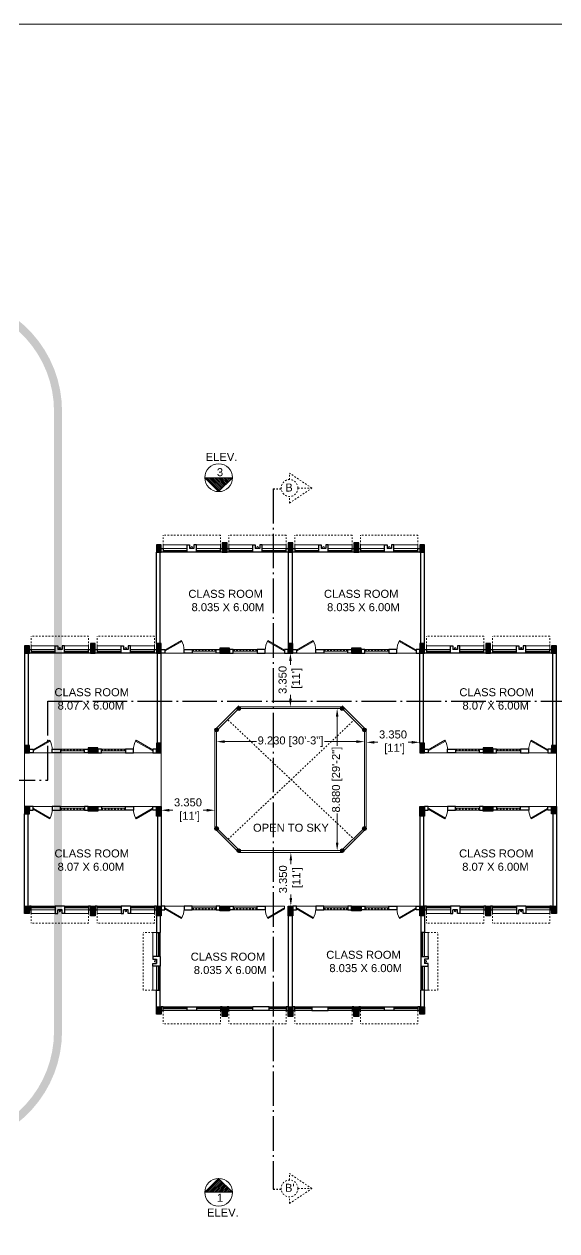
# Model space of a CAD drawing. Header units: millimetres. Extents: x 1898 to 3725, y 783 to 1532.
# Drawn here: x 2745 to 2778.3, y 1252.8 to 1328.2 of the extents above; entities that cross this region are included whole.
import ezdxf

# ---------------------------------------------------------------- set-up
doc = ezdxf.new("R2010")
doc.units = ezdxf.units.MM
for name, pattern in [('ACAD_ISO04W100', [30, 24, -3, 0, -3]), ('CENTER2', [1.125, 0.75, -0.125, 0.125, -0.125]), ('DASHED', [0.75, 0.5, -0.25]), ('DASHED2', [0.375, 0.25, -0.125])]:
    doc.linetypes.add(name, pattern=pattern)
doc.layers.get('0').update_dxf_attribs({"lineweight": 20})
doc.layers.get('Defpoints').update_dxf_attribs({"lineweight": 15})
for name, color, linetype, lineweight in [('CLL LEV.', 15, 'Continuous', 18), ('COL HATCH', 253, 'Continuous', 13), ('Column', 251, 'Continuous', 30), ('DIM', 6, 'Continuous', 18), ('Dimens', 251, 'Continuous', 18), ('Door', 54, 'Continuous', 18), ('ELEV.1', 7, 'Continuous', 20), ('expension joint', 248, 'Continuous', 18), ('Fixture', 44, 'Continuous', 13), ('Hatch', 43, 'Continuous', 13), ('PROJ.', 30, 'DASHED2', 15), ('Section', 72, 'DASHED2', 30), ('section line', 74, 'ACAD_ISO04W100', 30), ('TEXT', 7, 'Continuous', 15), ('Ventilator', 4, 'DASHED', 18), ('Wall', 7, 'Continuous', 30), ('Window', 150, 'Continuous', 15), ('Window-Wall', 7, 'Continuous', 18)]:
    doc.layers.add(name, color=color, linetype=linetype, lineweight=lineweight)
doc.styles.add('DIM', font='arial.ttf', dxfattribs={"height": 0.5})
doc.styles.add('L120', font='arial.ttf', dxfattribs={"height": 0.6})
doc.styles.get("Standard").update_dxf_attribs({"font": 'arial.ttf', "height": 0.2})
doc.dimstyles.new('DIM', dxfattribs={"dimtxt": 0.5, "dimasz": 0.5, "dimexe": 0.02, "dimexo": 0, "dimgap": 0.1, "dimtad": 0, "dimdec": 3, "dimzin": 0, "dimdsep": 46, "dimtxsty": 'DIM', "dimcen": 0, "dimclrd": 251, "dimclre": 256, "dimclrt": 7, "dimadec": 0, "dimazin": 0, "dimtfac": 1, "dimtdec": 3, "dimtofl": 0, "dimtmove": 0, "dimatfit": 3, "dimfxl": 0, "dimtolj": 1, "dimtzin": 0, "dimlwd": -1, "dimlwe": -1, "dimarcsym": 0})

# ---------------------------------------------------------------- blocks, each defined once
blk = doc.blocks.new('VENTILATOR')
at = {"layer": 'Ventilator', "ltscale": 0.02}
for p, q in [((-0.18, -1.5), (-0.18, 0)), ((-0.165, 0), (-0.165, -1.5))]:
    blk.add_line(p, q, dxfattribs=at)
at = {"layer": 'Window-Wall'}
for p, q in [((-0.23, 0), (0, 0)), ((-0.23, -1.5), (-0.23, 0)), ((-0.115, 0), (-0.115, -1.5)), ((0, 0), (0, -1.5)), ((-0.23, -1.5), (0, -1.5))]:
    blk.add_line(p, q, dxfattribs=at)
blk = doc.blocks.new('*U18')
for p, q in [((0, 0), (0, 6)), ((40, 0), (40, 6))]:
    blk.add_line(p, q)
blk.add_lwpolyline([(0, 0), (34.6, -20), (35.5, -18.5), (0.9, 1.5)], close=True)
blk.add_arc((0, 0), 40, 330, 360)
blk = doc.blocks.new('Door')
at = {"layer": 'Door'}
blk.add_line((0, 0.18), (1.199, 0.18), dxfattribs=at)
at = {"layer": 'Door', "xscale": 0.0299845412869386, "yscale": 0.0299845412869386, "zscale": 0.0299845412869386}
blk.add_blockref('*U18', (0, 0), dxfattribs=at)
blk = doc.blocks.new('WINDOW 1')
at = {"layer": 'CLL LEV.'}
for p, q in [((-0.23, 0), (-0.46, 0)), ((-0.46, 0), (-0.46, -1.5)), ((-0.46, -1.5), (-0.23, -1.5))]:
    blk.add_line(p, q, dxfattribs=at)
at = {"layer": 'Window'}
for p, q in [((-0.065, 0), (-0.065, -1.5)), ((-0.05, -1.5), (-0.05, 0))]:
    blk.add_line(p, q, dxfattribs=at)
at = {"layer": 'Window-Wall'}
for p, q in [((0, 0), (-0.23, 0)), ((-0.23, 0), (-0.23, -1.5)), ((-0.115, 0), (-0.115, -1.5)), ((0, -1.5), (0, 0)), ((-0.23, -1.5), (0, -1.5))]:
    blk.add_line(p, q, dxfattribs=at)
blk = doc.blocks.new('SHAFT')
at = {"layer": 'Fixture'}
blk.add_circle((0.327, -0.302), 0.05, dxfattribs=at)
at = {"layer": 'Wall'}
for p, q in [((0.035, 0), (0.62, 0)), ((0.035, 0), (0.035, -0.46)), ((0.035, -0.46), (0.185, -0.46)), ((0.185, -0.46), (0.185, -0.23)), ((0.185, -0.23), (0.47, -0.23)), ((0.47, -0.46), (0.47, -0.23)), ((0.62, -0.46), (0.47, -0.46)), ((0.62, 0), (0.62, -0.46))]:
    blk.add_line(p, q, dxfattribs=at)
blk = doc.blocks.new('*D65')
at = {"layer": 'Defpoints', "color": 0, "lineweight": 15, "transparency": 16777216}
for p in [(2766.348, 1283.331), (2766.348, 1282.677), (2769.698, 1282.677)]:
    blk.add_point(p, dxfattribs=at)
at = {"layer": 'DIM', "transparency": 16777216}
for p, q in [((2766.348, 1282.677), (2766.348, 1283.351)), ((2769.698, 1282.677), (2769.698, 1283.351))]:
    blk.add_line(p, q, dxfattribs=at)
at = {"layer": 'DIM', "color": 251, "transparency": 16777216}
for p, q in [((2766.848, 1283.331), (2767.08, 1283.331)), ((2769.198, 1283.331), (2768.966, 1283.331))]:
    blk.add_line(p, q, dxfattribs=at)
at = {"layer": 'DIM', "color": 251, "lineweight": 15, "transparency": 16777216}
for points in [[(2766.848, 1283.414), (2766.848, 1283.248), (2766.348, 1283.331)], [(2769.198, 1283.414), (2769.198, 1283.248), (2769.698, 1283.331)]]:
    blk.add_solid(points, dxfattribs=at)
at = {"layer": 'DIM', "color": 7, "transparency": 16777216, "insert": (2768.023, 1283.331), "char_height": 0.5, "attachment_point": 5, "style": 'DIM'}
blk.add_mtext("\\A1;3.350\\P [11']", dxfattribs=at)
blk = doc.blocks.new('*D66')
at = {"layer": 'Defpoints', "color": 0, "lineweight": 15, "transparency": 16777216}
for p in [(2753.538, 1282.677), (2756.888, 1282.677), (2756.888, 1279.087)]:
    blk.add_point(p, dxfattribs=at)
at = {"layer": 'DIM', "transparency": 16777216}
for p, q in [((2753.538, 1282.677), (2753.538, 1279.067)), ((2756.888, 1282.677), (2756.888, 1279.067))]:
    blk.add_line(p, q, dxfattribs=at)
at = {"layer": 'DIM', "color": 251, "transparency": 16777216}
for p, q in [((2754.038, 1279.087), (2754.27, 1279.087)), ((2756.388, 1279.087), (2756.156, 1279.087))]:
    blk.add_line(p, q, dxfattribs=at)
at = {"layer": 'DIM', "color": 251, "lineweight": 15, "transparency": 16777216}
for points in [[(2754.038, 1279.171), (2754.038, 1279.004), (2753.538, 1279.087)], [(2756.388, 1279.171), (2756.388, 1279.004), (2756.888, 1279.087)]]:
    blk.add_solid(points, dxfattribs=at)
at = {"layer": 'DIM', "color": 7, "transparency": 16777216, "insert": (2755.213, 1279.087), "char_height": 0.5, "attachment_point": 5, "style": 'DIM'}
blk.add_mtext("\\A1;3.350\\P [11']", dxfattribs=at)
blk = doc.blocks.new('*D67')
at = {"layer": 'Defpoints', "color": 0, "lineweight": 15, "transparency": 16777216}
for p in [(2761.613, 1288.907), (2761.618, 1288.907), (2761.618, 1285.557)]:
    blk.add_point(p, dxfattribs=at)
at = {"layer": 'DIM', "transparency": 16777216}
for p, q in [((2761.618, 1288.907), (2761.593, 1288.907)), ((2761.618, 1285.557), (2761.593, 1285.557))]:
    blk.add_line(p, q, dxfattribs=at)
at = {"layer": 'DIM', "color": 251, "transparency": 16777216}
for p, q in [((2761.613, 1288.407), (2761.613, 1288.174)), ((2761.613, 1286.057), (2761.613, 1286.289))]:
    blk.add_line(p, q, dxfattribs=at)
at = {"layer": 'DIM', "color": 251, "lineweight": 15, "transparency": 16777216}
for points in [[(2761.53, 1288.407), (2761.697, 1288.407), (2761.613, 1288.907)], [(2761.53, 1286.057), (2761.697, 1286.057), (2761.613, 1285.557)]]:
    blk.add_solid(points, dxfattribs=at)
at = {"layer": 'DIM', "color": 7, "transparency": 16777216, "insert": (2761.613, 1287.232), "char_height": 0.5, "attachment_point": 5, "rotation": 90, "style": 'DIM'}
blk.add_mtext("\\A1;3.350\\P [11']", dxfattribs=at)
blk = doc.blocks.new('*D68')
at = {"layer": 'Defpoints', "color": 0, "lineweight": 15, "transparency": 16777216}
for p in [(2761.618, 1276.447), (2761.618, 1273.097), (2761.639, 1273.097)]:
    blk.add_point(p, dxfattribs=at)
at = {"layer": 'DIM', "transparency": 16777216}
for p, q in [((2761.618, 1276.447), (2761.659, 1276.447)), ((2761.618, 1273.097), (2761.659, 1273.097))]:
    blk.add_line(p, q, dxfattribs=at)
at = {"layer": 'DIM', "color": 251, "transparency": 16777216}
for p, q in [((2761.639, 1275.947), (2761.639, 1275.714)), ((2761.639, 1273.597), (2761.639, 1273.829))]:
    blk.add_line(p, q, dxfattribs=at)
at = {"layer": 'DIM', "color": 251, "lineweight": 15, "transparency": 16777216}
for points in [[(2761.556, 1275.947), (2761.722, 1275.947), (2761.639, 1276.447)], [(2761.556, 1273.597), (2761.722, 1273.597), (2761.639, 1273.097)]]:
    blk.add_solid(points, dxfattribs=at)
at = {"layer": 'DIM', "color": 7, "transparency": 16777216, "insert": (2761.639, 1274.772), "char_height": 0.5, "attachment_point": 5, "rotation": 90, "style": 'DIM'}
blk.add_mtext("\\A1;3.350\\P [11']", dxfattribs=at)
blk = doc.blocks.new('*D69')
at = {"layer": 'Defpoints', "color": 0, "lineweight": 15, "transparency": 16777216}
for p in [(2761.618, 1285.442), (2764.533, 1285.442), (2761.618, 1276.562)]:
    blk.add_point(p, dxfattribs=at)
at = {"layer": 'DIM', "transparency": 16777216}
for p, q in [((2761.618, 1285.442), (2764.553, 1285.442)), ((2761.618, 1276.562), (2764.553, 1276.562))]:
    blk.add_line(p, q, dxfattribs=at)
at = {"layer": 'DIM', "color": 251, "transparency": 16777216}
for p, q in [((2764.533, 1284.942), (2764.533, 1283.12)), ((2764.533, 1277.062), (2764.533, 1278.884))]:
    blk.add_line(p, q, dxfattribs=at)
at = {"layer": 'DIM', "color": 251, "lineweight": 15, "transparency": 16777216}
for points in [[(2764.45, 1284.942), (2764.616, 1284.942), (2764.533, 1285.442)], [(2764.45, 1277.062), (2764.616, 1277.062), (2764.533, 1276.562)]]:
    blk.add_solid(points, dxfattribs=at)
at = {"layer": 'DIM', "color": 7, "transparency": 16777216, "insert": (2764.533, 1281.002), "char_height": 0.5, "attachment_point": 5, "rotation": 90, "style": 'DIM'}
blk.add_mtext('\\A1;8.880 [29\'-2"]', dxfattribs=at)
blk = doc.blocks.new('*D70')
at = {"layer": 'Defpoints', "color": 0, "lineweight": 15, "transparency": 16777216}
for p in [(2766.233, 1283.374), (2757.003, 1281.026), (2766.233, 1281.026)]:
    blk.add_point(p, dxfattribs=at)
at = {"layer": 'DIM', "transparency": 16777216}
for p, q in [((2757.003, 1281.026), (2757.003, 1283.394)), ((2766.233, 1281.026), (2766.233, 1283.394))]:
    blk.add_line(p, q, dxfattribs=at)
at = {"layer": 'DIM', "color": 251, "transparency": 16777216}
for p, q in [((2757.503, 1283.374), (2759.5, 1283.374)), ((2765.733, 1283.374), (2763.736, 1283.374))]:
    blk.add_line(p, q, dxfattribs=at)
at = {"layer": 'DIM', "color": 251, "lineweight": 15, "transparency": 16777216}
for points in [[(2757.503, 1283.457), (2757.503, 1283.29), (2757.003, 1283.374)], [(2765.733, 1283.457), (2765.733, 1283.29), (2766.233, 1283.374)]]:
    blk.add_solid(points, dxfattribs=at)
at = {"layer": 'DIM', "color": 7, "transparency": 16777216, "insert": (2761.618, 1283.374), "char_height": 0.5, "attachment_point": 5, "style": 'DIM'}
blk.add_mtext('\\A1;9.230 [30\'-3"]', dxfattribs=at)
blk = doc.blocks.new('CU')
at = {"layer": 'COL HATCH', "linetype": 'CENTER2'}
h = blk.add_hatch(color=256, dxfattribs=at)
h.dxf.hatch_style = 1
h.paths.add_polyline_path([(0, 0.035), (0, -0.265), (0.46, -0.265), (0.46, 0.035)])
at = {"layer": 'Column', "linetype": 'CENTER2'}
blk.add_lwpolyline([(0, 0.035), (0, -0.265), (0.46, -0.265), (0.46, 0.035), (0, 0.035)], dxfattribs=at)
blk = doc.blocks.new('C2')
at = {"layer": 'COL HATCH'}
h = blk.add_hatch(color=256, dxfattribs=at)
h.dxf.hatch_style = 1
h.paths.add_polyline_path([(0.3, 0), (0, 0), (0, -0.6), (0.3, -0.6)])
at = {"layer": 'Column'}
for p, q in [((0, 0), (0, -0.6)), ((0.3, 0), (0, 0)), ((0.3, -0.6), (0.3, 0)), ((0, -0.6), (0.3, -0.6))]:
    blk.add_line(p, q, dxfattribs=at)
blk = doc.blocks.new('Elev block')
at = {"layer": 'ELEV.1'}
h = blk.add_hatch(dxfattribs=at)
h.set_pattern_fill('ANSI31', color=256, scale=0.025, style=0)
h.set_pattern_definition([(315, (37.58842, 37.29722), (-0.0561266, -0.0561266), [])])
h.paths.add_polyline_path([(39.327, 37.297), (38.458, 36.428), (37.588, 37.297)])
h = blk.add_hatch(dxfattribs=at)
h.set_pattern_fill('ANSI31', color=256, scale=0.025, style=0)
h.set_pattern_definition([(45, (37.58842, -7.35309), (-0.0561266, 0.0561266), [])])
h.paths.add_polyline_path([(39.327, -7.353), (38.458, -6.484), (37.588, -7.353)])
for p, q in [((37.588, 37.297), (39.327, 37.297)), ((38.458, 36.428), (37.588, 37.297)), ((39.327, 37.297), (38.458, 36.428)), ((38.458, -6.484), (37.588, -7.353)), ((39.327, -7.353), (38.458, -6.484)), ((37.588, -7.353), (39.327, -7.353))]:
    blk.add_line(p, q, dxfattribs=at)
for centre in [(38.458, 37.297), (38.458, -7.353)]:
    blk.add_circle(centre, 0.869, dxfattribs=at)
at = {"layer": 'ELEV.1', "char_height": 0.5, "attachment_point": 1, "style": 'L120'}
for s, insert in [('ELEV.', (37.649, 38.847)), ('3', (38.349, 37.893)), ('1', (38.349, -7.444)), ('ELEV.', (37.734, -8.366))]:
    blk.add_mtext_dynamic_manual_height_columns(s, width=0.5, gutter_width=24, heights=[0], dxfattribs=dict(at, insert=insert))
blk = doc.blocks.new('A$C761723A2')
at = {"layer": 'section line', "ltscale": 0.09}
for p, q in [((39.754, 15.105), (110.31, 15.105)), ((39.754, 10.164), (39.754, 15.105)), ((31.207, 10.164), (39.754, 10.164))]:
    blk.add_line(p, q, dxfattribs=at)
blk = doc.blocks.new('BDHVBFH')
at = {"layer": 'Section', "color": 7, "linetype": 'ByBlock', "lineweight": 20, "ltscale": 0.05}
for p, q in [((5432.399, -574.787), (5431.461, -576.186)), ((5432.399, -575.66), (5432.399, -574.787)), ((5433.338, -576.186), (5432.399, -574.787)), ((5431.873, -576.186), (5431.461, -576.186)), ((5433.338, -576.186), (5432.925, -576.186))]:
    blk.add_line(p, q, dxfattribs=at)
blk.add_circle((5432.399, -576.186), 0.526, dxfattribs=at)
blk = doc.blocks.new('A$C0FE92310')
at = {"layer": 'Section', "ltscale": 0.05}
for p, q in [((7.295, 32.832), (7.795, 32.832)), ((7.295, -10.936), (7.795, -10.936))]:
    blk.add_line(p, q, dxfattribs=at)
at = {"layer": 'section line', "ltscale": 0.09}
blk.add_line((7.295, 32.832), (7.295, -10.936), dxfattribs=at)
at = {"layer": 'Section', "rotation": 270}
for p in [(584.505, 5465.283), (584.505, 5421.515)]:
    blk.add_blockref('BDHVBFH', p, dxfattribs=at)
at = {"layer": 'section line', "ltscale": 0.07, "char_height": 0.5, "attachment_point": 1}
for s, width, insert in [('B', 1.05451, (8.056, 33.167)), ("B'", 0.53707, (8.036, -10.592))]:
    blk.add_mtext_dynamic_manual_height_columns(s, width=width, gutter_width=12.5, heights=[0], dxfattribs=dict(at, insert=insert))

msp = doc.modelspace()

# ---------------------------------------------------------------- hatches: boundary and pattern name
at = {"layer": 'Hatch'}
h = msp.add_hatch(color=7, dxfattribs=at)
h.dxf.hatch_style = 1
edge = h.paths.add_edge_path()
edge.add_arc((2758.388, 1285.4417), 0.115, 0, 360)
h = msp.add_hatch(color=7, dxfattribs=at)
h.dxf.hatch_style = 1
edge = h.paths.add_edge_path()
edge.add_arc((2764.848, 1285.4417), 0.115, 0, 360)
h = msp.add_hatch(color=7, dxfattribs=at)
h.dxf.hatch_style = 1
edge = h.paths.add_edge_path()
edge.add_arc((2757.003, 1284.1043), 0.115, 0, 360)
h = msp.add_hatch(color=7, dxfattribs=at)
h.dxf.hatch_style = 1
edge = h.paths.add_edge_path()
edge.add_arc((2766.233, 1284.1043), 0.115, 0, 360)
h = msp.add_hatch(color=7, dxfattribs=at)
h.dxf.hatch_style = 1
edge = h.paths.add_edge_path()
edge.add_arc((2757.003, 1277.9468), 0.115, 0, 360)
h = msp.add_hatch(color=7, dxfattribs=at)
h.dxf.hatch_style = 1
edge = h.paths.add_edge_path()
edge.add_arc((2766.233, 1277.9468), 0.115, 0, 360)
h = msp.add_hatch(color=7, dxfattribs=at)
h.dxf.hatch_style = 1
edge = h.paths.add_edge_path()
edge.add_arc((2758.388, 1276.5618), 0.115, 0, 360)
h = msp.add_hatch(color=7, dxfattribs=at)
h.dxf.hatch_style = 1
edge = h.paths.add_edge_path()
edge.add_arc((2764.848, 1276.5618), 0.115, 0, 360)

# ---------------------------------------------------------------- linework, layer by layer
at = {"layer": 'Column'}
for centre in [(2758.388, 1285.4417), (2764.848, 1285.4417), (2757.003, 1284.1043), (2766.233, 1284.1043), (2757.003, 1277.9468), (2766.233, 1277.9468), (2758.388, 1276.5618), (2764.848, 1276.5618)]:
    msp.add_circle(centre, 0.115, dxfattribs=at)
at = {"layer": 'DIM'}
for p, q in [((2756.888, 1284.1043), (2758.388, 1285.6043)), ((2757.003, 1284.0567), (2758.4357, 1285.4893)), ((2758.388, 1285.5567), (2764.848, 1285.5567)), ((2758.4357, 1285.4417), (2764.8004, 1285.4417)), ((2764.8004, 1285.4893), (2766.233, 1284.0567)), ((2764.848, 1285.6043), (2766.348, 1284.1043)), ((2756.888, 1284.1043), (2756.888, 1277.9468)), ((2757.003, 1284.0567), (2757.003, 1277.9945)), ((2766.233, 1284.0567), (2766.233, 1277.9945)), ((2766.348, 1284.1043), (2766.348, 1277.9468)), ((2756.888, 1277.9468), (2758.388, 1276.4468)), ((2757.003, 1277.9945), (2758.4357, 1276.5618)), ((2764.8004, 1276.5618), (2766.233, 1277.9945)), ((2764.848, 1276.4468), (2766.348, 1277.9468)), ((2758.388, 1276.4468), (2764.848, 1276.4468)), ((2758.4357, 1276.5618), (2764.8004, 1276.5618))]:
    msp.add_line(p, q, dxfattribs=at)
at = {"layer": 'DIM', "linetype": 'Continuous'}
msp.add_lwpolyline([(2246.9181, 1328.2075), (3090.9806, 1328.2075), (3090.9806, 1182.0657), (2246.9181, 1182.0657)], close=True, dxfattribs=at)
at = {"layer": 'Dimens', "color": 1, "linetype": 'DASHED', "lineweight": 15, "ltscale": 10, "const_width": 0.5}
msp.add_lwpolyline([(2708.8798, 1311.0278), (2740.0932, 1311.0278, -0.4142136), (2747.0932, 1304.0278), (2747.0932, 1265.2566, -0.4142136), (2740.0932, 1258.2566), (2708.8798, 1258.2566, -0.4142136), (2701.8798, 1265.2566), (2701.8798, 1304.0278, -0.4142136)], format="xyb", close=True, dxfattribs=at)
at = {"layer": 'expension joint'}
for p, q in [((2745.008, 1282.6768), (2745.008, 1279.3268)), ((2778.228, 1282.6768), (2778.228, 1279.3268)), ((2778.228, 1279.3268), (2778.228, 1282.6768))]:
    msp.add_line(p, q, dxfattribs=at)
at = {"layer": 'Hatch', "linetype": 'DASHED', "ltscale": 0.05}
for p, q in [((2757.7194, 1277.2764), (2765.5867, 1284.7238)), ((2757.7194, 1284.7238), (2765.5867, 1277.2764))]:
    msp.add_line(p, q, dxfattribs=at)
at = {"layer": 'PROJ.', "ltscale": 0.05}
for p, q in [((2753.653, 1295.4368), (2753.653, 1296.2668)), ((2757.238, 1296.2668), (2753.653, 1296.2668)), ((2757.238, 1295.4368), (2757.238, 1296.2668)), ((2757.768, 1295.4368), (2757.768, 1296.2668)), ((2761.353, 1296.2668), (2757.768, 1296.2668)), ((2761.353, 1295.4368), (2761.353, 1296.2668)), ((2761.883, 1295.4369), (2761.883, 1296.2669)), ((2765.468, 1296.2668), (2761.883, 1296.2669)), ((2765.468, 1295.4368), (2765.468, 1296.2668)), ((2765.998, 1295.4368), (2765.998, 1296.2668)), ((2769.583, 1296.2668), (2765.998, 1296.2668)), ((2769.583, 1295.4368), (2769.583, 1296.2668)), ((2745.423, 1289.1368), (2745.423, 1289.9668)), ((2749.008, 1289.9668), (2745.423, 1289.9668)), ((2749.008, 1289.1368), (2749.008, 1289.9668)), ((2749.538, 1289.1368), (2749.538, 1289.9668)), ((2753.123, 1289.9668), (2749.538, 1289.9668)), ((2753.123, 1289.1368), (2753.123, 1289.9668)), ((2770.113, 1289.1368), (2770.113, 1289.9668)), ((2773.698, 1289.9668), (2770.113, 1289.9668)), ((2773.698, 1289.1368), (2773.698, 1289.9668)), ((2774.228, 1289.1368), (2774.228, 1289.9668)), ((2777.813, 1289.9668), (2774.228, 1289.9668)), ((2777.813, 1289.1368), (2777.813, 1289.9668)), ((2745.423, 1272.8669), (2745.423, 1272.0369)), ((2749.008, 1272.8669), (2749.008, 1272.0369)), ((2749.538, 1272.8669), (2749.538, 1272.0369)), ((2753.123, 1272.8669), (2753.123, 1272.0369)), ((2770.113, 1272.8668), (2770.113, 1272.0368)), ((2773.698, 1272.8669), (2773.698, 1272.0369)), ((2774.228, 1272.8668), (2774.228, 1272.0368)), ((2777.813, 1272.8669), (2777.813, 1272.0369)), ((2749.008, 1272.0369), (2745.423, 1272.0369)), ((2753.123, 1272.0369), (2749.538, 1272.0369)), ((2753.238, 1271.4394), (2752.408, 1271.4394)), ((2752.4081, 1267.8544), (2752.408, 1271.4394)), ((2769.998, 1271.4394), (2770.828, 1271.4394)), ((2773.698, 1272.0369), (2770.113, 1272.0368)), ((2770.828, 1267.8544), (2770.828, 1271.4394)), ((2777.813, 1272.0369), (2774.228, 1272.0368)), ((2753.2381, 1267.8544), (2752.4081, 1267.8544)), ((2769.998, 1267.8544), (2770.828, 1267.8544)), ((2753.653, 1266.5668), (2753.653, 1265.7368)), ((2757.238, 1266.5668), (2757.238, 1265.7368)), ((2757.768, 1266.5668), (2757.768, 1265.7368)), ((2761.353, 1266.5669), (2761.353, 1265.7369)), ((2761.883, 1266.5668), (2761.883, 1265.7368)), ((2765.468, 1266.5669), (2765.468, 1265.7369)), ((2765.998, 1266.5668), (2765.998, 1265.7368)), ((2769.583, 1266.5669), (2769.583, 1265.7369)), ((2757.238, 1265.7368), (2753.653, 1265.7368)), ((2761.353, 1265.7369), (2757.768, 1265.7368)), ((2765.468, 1265.7369), (2761.883, 1265.7368)), ((2769.583, 1265.7369), (2765.998, 1265.7368))]:
    msp.add_line(p, q, dxfattribs=at)
at = {"layer": 'Wall'}
for p, q in [((2753.238, 1289.5068), (2753.238, 1295.2068)), ((2753.468, 1289.5068), (2753.468, 1295.2068)), ((2761.503, 1289.5068), (2761.503, 1295.2068)), ((2761.733, 1289.5068), (2761.733, 1295.2068)), ((2769.768, 1289.5068), (2769.768, 1295.2068)), ((2769.998, 1289.5068), (2769.998, 1295.2068)), ((2761.733, 1289.5068), (2761.733, 1293.5918)), ((2745.008, 1288.9068), (2745.008, 1283.1368)), ((2745.238, 1288.9068), (2745.238, 1283.1368)), ((2753.308, 1283.2768), (2753.308, 1288.9068)), ((2753.538, 1283.2768), (2753.538, 1288.9068)), ((2769.698, 1283.2768), (2769.698, 1288.9069)), ((2769.928, 1283.2768), (2769.928, 1288.9069)), ((2777.998, 1283.1368), (2777.998, 1288.9068)), ((2778.228, 1283.1368), (2778.228, 1288.9068)), ((2745.008, 1273.0969), (2745.008, 1278.8668)), ((2745.238, 1273.0969), (2745.238, 1278.8668)), ((2753.308, 1278.8668), (2753.308, 1273.0968)), ((2753.538, 1278.8668), (2753.538, 1273.0968)), ((2769.698, 1278.8668), (2769.698, 1273.0968)), ((2769.928, 1278.8668), (2769.928, 1273.0968)), ((2777.998, 1278.8668), (2777.998, 1273.0968)), ((2778.228, 1278.8668), (2778.228, 1273.0968)), ((2753.238, 1272.4969), (2753.238, 1271.4394)), ((2753.468, 1272.4969), (2753.468, 1271.4394)), ((2761.503, 1266.7968), (2761.503, 1272.4968)), ((2761.733, 1266.7968), (2761.733, 1272.4968)), ((2769.768, 1272.4969), (2769.768, 1271.4394)), ((2769.998, 1272.4969), (2769.998, 1271.4394)), ((2753.238, 1271.4394), (2753.468, 1271.4394)), ((2769.998, 1271.4394), (2769.768, 1271.4394)), ((2753.238, 1266.7968), (2753.238, 1267.8544)), ((2753.238, 1267.8544), (2753.468, 1267.8544)), ((2753.468, 1266.7968), (2753.468, 1267.8544)), ((2769.768, 1266.7968), (2769.768, 1267.8544)), ((2769.998, 1267.8544), (2769.768, 1267.8544)), ((2769.998, 1266.7968), (2769.998, 1267.8544)), ((2760.2771, 1266.7968), (2759.2728, 1266.7968)), ((2759.2728, 1266.5668), (2759.2728, 1266.7968)), ((2760.2771, 1266.5668), (2760.2771, 1266.7968)), ((2762.9543, 1266.7968), (2763.9633, 1266.7968)), ((2762.9543, 1266.7968), (2762.9543, 1266.5668)), ((2763.9633, 1266.5668), (2763.9633, 1266.7968)), ((2760.2771, 1266.5668), (2759.2728, 1266.5668)), ((2762.9543, 1266.5668), (2763.9633, 1266.5668))]:
    msp.add_line(p, q, dxfattribs=at)
for points in [[(2753.653, 1295.4369), (2753.653, 1295.2069), (2753.538, 1295.2069), (2753.538, 1295.4369), (2753.653, 1295.4369)], [(2753.653, 1295.4368), (2753.653, 1295.2068), (2753.538, 1295.2068), (2753.538, 1295.4368), (2753.653, 1295.4368)], [(2757.353, 1295.4368), (2757.353, 1295.2068), (2757.238, 1295.2068), (2757.238, 1295.4368), (2757.353, 1295.4368)], [(2757.768, 1295.4368), (2757.768, 1295.2068), (2757.653, 1295.2068), (2757.653, 1295.4368), (2757.768, 1295.4368)], [(2761.468, 1295.4368), (2761.468, 1295.2068), (2761.353, 1295.2068), (2761.353, 1295.4368), (2761.468, 1295.4368)], [(2761.883, 1295.4369), (2761.883, 1295.2069), (2761.768, 1295.2069), (2761.768, 1295.4369), (2761.883, 1295.4369)], [(2761.883, 1295.4368), (2761.883, 1295.2068), (2761.768, 1295.2068), (2761.768, 1295.4368), (2761.883, 1295.4368)], [(2765.583, 1295.4368), (2765.583, 1295.2068), (2765.468, 1295.2068), (2765.468, 1295.4368), (2765.583, 1295.4368)], [(2765.998, 1295.4368), (2765.998, 1295.2068), (2765.883, 1295.2068), (2765.883, 1295.4368), (2765.998, 1295.4368)], [(2769.698, 1295.4368), (2769.698, 1295.2068), (2769.583, 1295.2068), (2769.583, 1295.4368), (2769.698, 1295.4368)], [(2745.423, 1289.1368), (2745.423, 1288.9068), (2745.308, 1288.9068), (2745.308, 1289.1368), (2745.423, 1289.1368)], [(2745.423, 1289.1368), (2745.423, 1288.9068), (2745.308, 1288.9068), (2745.308, 1289.1368), (2745.423, 1289.1368)], [(2749.123, 1289.1368), (2749.123, 1288.9068), (2749.008, 1288.9068), (2749.008, 1289.1368), (2749.123, 1289.1368)], [(2749.538, 1289.1368), (2749.538, 1288.9068), (2749.423, 1288.9068), (2749.423, 1289.1368), (2749.538, 1289.1368)], [(2753.238, 1289.1368), (2753.238, 1288.9068), (2753.123, 1288.9068), (2753.123, 1289.1368), (2753.238, 1289.1368)], [(2753.538, 1288.9068), (2753.538, 1289.1368), (2753.768, 1289.1368), (2753.768, 1288.9068), (2753.538, 1288.9068)], [(2756.973, 1288.9068), (2756.973, 1289.1368), (2757.203, 1289.1368), (2757.203, 1288.9068), (2756.973, 1288.9068)], [(2758.033, 1288.9068), (2758.033, 1289.1368), (2757.803, 1289.1368), (2757.803, 1288.9068), (2758.033, 1288.9068)], [(2761.468, 1288.9068), (2761.468, 1289.1368), (2761.238, 1289.1368), (2761.238, 1288.9068), (2761.468, 1288.9068)], [(2761.768, 1288.9068), (2761.768, 1289.1368), (2761.998, 1289.1368), (2761.998, 1288.9068), (2761.768, 1288.9068)], [(2765.203, 1288.9068), (2765.203, 1289.1368), (2765.433, 1289.1368), (2765.433, 1288.9068), (2765.203, 1288.9068)], [(2766.263, 1288.9068), (2766.263, 1289.1368), (2766.033, 1289.1368), (2766.033, 1288.9068), (2766.263, 1288.9068)], [(2769.698, 1288.9068), (2769.698, 1289.1368), (2769.468, 1289.1368), (2769.468, 1288.9068), (2769.698, 1288.9068)], [(2770.113, 1289.1369), (2770.113, 1288.9069), (2769.998, 1288.9069), (2769.998, 1289.1369), (2770.113, 1289.1369)], [(2770.113, 1289.1368), (2770.113, 1288.9068), (2769.998, 1288.9068), (2769.998, 1289.1368), (2770.113, 1289.1368)], [(2773.813, 1289.1368), (2773.813, 1288.9068), (2773.698, 1288.9068), (2773.698, 1289.1368), (2773.813, 1289.1368)], [(2774.228, 1289.1368), (2774.228, 1288.9068), (2774.113, 1288.9068), (2774.113, 1289.1368), (2774.228, 1289.1368)], [(2777.928, 1289.1368), (2777.928, 1288.9068), (2777.813, 1288.9068), (2777.813, 1289.1368), (2777.928, 1289.1368)], [(2745.308, 1282.6768), (2745.308, 1282.9068), (2745.538, 1282.9068), (2745.538, 1282.6768), (2745.308, 1282.6768)], [(2748.743, 1282.6768), (2748.743, 1282.9068), (2748.973, 1282.9068), (2748.973, 1282.6768), (2748.743, 1282.6768)], [(2749.803, 1282.6768), (2749.803, 1282.9068), (2749.573, 1282.9068), (2749.573, 1282.6768), (2749.803, 1282.6768)], [(2753.238, 1282.6768), (2753.238, 1282.9068), (2753.008, 1282.9068), (2753.008, 1282.6768), (2753.238, 1282.6768)], [(2769.998, 1282.6769), (2769.998, 1282.9069), (2770.228, 1282.9069), (2770.228, 1282.6769), (2769.998, 1282.6769)], [(2773.433, 1282.6769), (2773.433, 1282.9069), (2773.663, 1282.9069), (2773.663, 1282.6769), (2773.433, 1282.6769)], [(2774.493, 1282.6769), (2774.493, 1282.9069), (2774.263, 1282.9069), (2774.263, 1282.6769), (2774.493, 1282.6769)], [(2777.928, 1282.6769), (2777.928, 1282.9069), (2777.698, 1282.9069), (2777.698, 1282.6769), (2777.928, 1282.6769)], [(2745.308, 1279.3268), (2745.308, 1279.0968), (2745.538, 1279.0968), (2745.538, 1279.3268), (2745.308, 1279.3268)], [(2748.743, 1279.3268), (2748.743, 1279.0968), (2748.973, 1279.0968), (2748.973, 1279.3268), (2748.743, 1279.3268)], [(2749.803, 1279.3268), (2749.803, 1279.0968), (2749.573, 1279.0968), (2749.573, 1279.3268), (2749.803, 1279.3268)], [(2753.238, 1279.3268), (2753.238, 1279.0968), (2753.008, 1279.0968), (2753.008, 1279.3268), (2753.238, 1279.3268)], [(2769.998, 1279.3268), (2769.998, 1279.0968), (2770.228, 1279.0968), (2770.228, 1279.3268), (2769.998, 1279.3268)], [(2773.433, 1279.3268), (2773.433, 1279.0968), (2773.663, 1279.0968), (2773.663, 1279.3268), (2773.433, 1279.3268)], [(2774.493, 1279.3268), (2774.493, 1279.0968), (2774.263, 1279.0968), (2774.263, 1279.3268), (2774.493, 1279.3268)], [(2777.928, 1279.3268), (2777.928, 1279.0968), (2777.698, 1279.0968), (2777.698, 1279.3268), (2777.928, 1279.3268)], [(2745.423, 1272.8669), (2745.423, 1273.0969), (2745.308, 1273.0969), (2745.308, 1272.8669), (2745.423, 1272.8669)], [(2745.423, 1272.8669), (2745.423, 1273.0969), (2745.308, 1273.0969), (2745.308, 1272.8669), (2745.423, 1272.8669)], [(2749.123, 1272.8669), (2749.123, 1273.0969), (2749.008, 1273.0969), (2749.008, 1272.8669), (2749.123, 1272.8669)], [(2749.538, 1272.8669), (2749.538, 1273.0969), (2749.423, 1273.0969), (2749.423, 1272.8669), (2749.538, 1272.8669)], [(2753.238, 1272.8669), (2753.238, 1273.0969), (2753.123, 1273.0969), (2753.123, 1272.8669), (2753.238, 1272.8669)], [(2753.538, 1273.0968), (2753.538, 1272.8668), (2753.768, 1272.8668), (2753.768, 1273.0968), (2753.538, 1273.0968)], [(2756.973, 1273.0968), (2756.973, 1272.8668), (2757.203, 1272.8668), (2757.203, 1273.0968), (2756.973, 1273.0968)], [(2758.033, 1273.0968), (2758.033, 1272.8668), (2757.803, 1272.8668), (2757.803, 1273.0968), (2758.033, 1273.0968)], [(2761.768, 1273.0968), (2761.768, 1272.8668), (2761.998, 1272.8668), (2761.998, 1273.0968), (2761.768, 1273.0968)], [(2765.203, 1273.0968), (2765.203, 1272.8668), (2765.433, 1272.8668), (2765.433, 1273.0968), (2765.203, 1273.0968)], [(2766.263, 1273.0968), (2766.263, 1272.8668), (2766.033, 1272.8668), (2766.033, 1273.0968), (2766.263, 1273.0968)], [(2769.698, 1273.0968), (2769.698, 1272.8668), (2769.468, 1272.8668), (2769.468, 1273.0968), (2769.698, 1273.0968)], [(2770.113, 1272.8668), (2770.113, 1273.0968), (2769.998, 1273.0968), (2769.998, 1272.8668), (2770.113, 1272.8668)], [(2770.113, 1272.8668), (2770.113, 1273.0968), (2769.998, 1273.0968), (2769.998, 1272.8668), (2770.113, 1272.8668)], [(2773.813, 1272.8668), (2773.813, 1273.0968), (2773.698, 1273.0968), (2773.698, 1272.8668), (2773.813, 1272.8668)], [(2774.228, 1272.8668), (2774.228, 1273.0968), (2774.113, 1273.0968), (2774.113, 1272.8668), (2774.228, 1272.8668)], [(2777.928, 1272.8668), (2777.928, 1273.0968), (2777.813, 1273.0968), (2777.813, 1272.8668), (2777.928, 1272.8668)], [(2753.653, 1266.5668), (2753.653, 1266.7968), (2753.538, 1266.7968), (2753.538, 1266.5668), (2753.653, 1266.5668)], [(2753.653, 1266.5668), (2753.653, 1266.7968), (2753.538, 1266.7968), (2753.538, 1266.5668), (2753.653, 1266.5668)], [(2757.353, 1266.5668), (2757.353, 1266.7968), (2757.238, 1266.7968), (2757.238, 1266.5668), (2757.353, 1266.5668)], [(2757.768, 1266.5668), (2757.768, 1266.7968), (2757.653, 1266.7968), (2757.653, 1266.5668), (2757.768, 1266.5668)], [(2761.468, 1266.5668), (2761.468, 1266.7968), (2761.353, 1266.7968), (2761.353, 1266.5668), (2761.468, 1266.5668)], [(2761.883, 1266.5668), (2761.883, 1266.7968), (2761.768, 1266.7968), (2761.768, 1266.5668), (2761.883, 1266.5668)], [(2761.883, 1266.5668), (2761.883, 1266.7968), (2761.768, 1266.7968), (2761.768, 1266.5668), (2761.883, 1266.5668)], [(2765.583, 1266.5668), (2765.583, 1266.7968), (2765.4633, 1266.7968), (2765.4633, 1266.5668), (2765.583, 1266.5668)], [(2765.998, 1266.5668), (2765.998, 1266.7968), (2765.883, 1266.7968), (2765.883, 1266.5668), (2765.998, 1266.5668)], [(2769.698, 1266.5668), (2769.698, 1266.7968), (2769.583, 1266.7968), (2769.583, 1266.5668), (2769.698, 1266.5668)]]:
    msp.add_lwpolyline(points, dxfattribs=at)
for points in [[(2754.9674, 1288.9067), (2754.9674, 1289.1368), (2755.473, 1289.1368), (2755.473, 1288.9067)], [(2760.0387, 1288.9067), (2760.0387, 1289.1368), (2759.533, 1289.1368), (2759.533, 1288.9067)], [(2763.1974, 1288.9067), (2763.1974, 1289.1368), (2763.703, 1289.1368), (2763.703, 1288.9067)], [(2768.2687, 1288.9067), (2768.2687, 1289.1368), (2767.763, 1289.1368), (2767.763, 1288.9067)], [(2746.7374, 1282.6767), (2746.7374, 1282.9068), (2747.243, 1282.9068), (2747.243, 1282.6767)], [(2751.8087, 1282.6767), (2751.8087, 1282.9068), (2751.303, 1282.9068), (2751.303, 1282.6767)], [(2771.4274, 1282.6767), (2771.4274, 1282.9069), (2771.933, 1282.9069), (2771.933, 1282.6767)], [(2776.4987, 1282.6767), (2776.4987, 1282.9069), (2775.993, 1282.9069), (2775.993, 1282.6767)], [(2746.7374, 1279.327), (2746.7374, 1279.0968), (2747.243, 1279.0968), (2747.243, 1279.327)], [(2751.8087, 1279.327), (2751.8087, 1279.0968), (2751.303, 1279.0968), (2751.303, 1279.327)], [(2771.4274, 1279.327), (2771.4274, 1279.0968), (2771.933, 1279.0968), (2771.933, 1279.327)], [(2776.4987, 1279.327), (2776.4987, 1279.0968), (2775.993, 1279.0968), (2775.993, 1279.327)], [(2754.9674, 1273.097), (2754.9674, 1272.8668), (2755.473, 1272.8668), (2755.473, 1273.097)], [(2760.0387, 1273.0969), (2760.0387, 1272.8668), (2759.533, 1272.8668), (2759.533, 1273.097)], [(2763.1974, 1273.097), (2763.1974, 1272.8668), (2763.703, 1272.8668), (2763.703, 1273.097)], [(2768.2687, 1273.097), (2768.2687, 1272.8668), (2767.763, 1272.8668), (2767.763, 1273.097)], [(2755.153, 1266.7968), (2755.738, 1266.7968), (2755.738, 1266.5668), (2755.153, 1266.5668)], [(2767.498, 1266.7968), (2768.083, 1266.7968), (2768.083, 1266.5668), (2767.498, 1266.5668)]]:
    msp.add_lwpolyline(points, close=True, dxfattribs=at)
at = {"layer": 'Window'}
for p, q in [((2753.653, 1266.7468), (2755.153, 1266.7468)), ((2755.153, 1266.7318), (2753.653, 1266.7318)), ((2755.738, 1266.7468), (2757.238, 1266.7468)), ((2757.238, 1266.7318), (2755.738, 1266.7318)), ((2759.2728, 1266.7468), (2757.7728, 1266.7468)), ((2757.7728, 1266.7318), (2759.2728, 1266.7318)), ((2760.2771, 1266.7468), (2761.353, 1266.7468)), ((2761.353, 1266.7318), (2760.2771, 1266.7318)), ((2761.883, 1266.7468), (2762.9543, 1266.7468)), ((2762.9543, 1266.7318), (2761.883, 1266.7318)), ((2763.9633, 1266.7468), (2765.4633, 1266.7468)), ((2765.4633, 1266.7318), (2763.9633, 1266.7318)), ((2765.998, 1266.7468), (2767.498, 1266.7468)), ((2767.498, 1266.7318), (2765.998, 1266.7318)), ((2768.083, 1266.7468), (2769.583, 1266.7468)), ((2769.583, 1266.7318), (2768.083, 1266.7318))]:
    msp.add_line(p, q, dxfattribs=at)
at = {"layer": 'Window-Wall'}
for p, q in [((2753.653, 1266.5668), (2753.653, 1266.7968)), ((2753.653, 1266.7968), (2755.153, 1266.7968)), ((2755.153, 1266.7968), (2755.153, 1266.5668)), ((2755.738, 1266.5668), (2755.738, 1266.7968)), ((2755.738, 1266.7968), (2757.238, 1266.7968)), ((2757.238, 1266.7968), (2757.238, 1266.5668)), ((2757.768, 1266.5668), (2757.768, 1266.7968)), ((2759.2728, 1266.7968), (2757.7728, 1266.7968)), ((2760.2771, 1266.7968), (2761.353, 1266.7968)), ((2761.883, 1266.7968), (2762.9543, 1266.7968)), ((2763.9633, 1266.7968), (2765.4633, 1266.7968)), ((2765.4633, 1266.7968), (2765.4633, 1266.5668)), ((2765.998, 1266.5668), (2765.998, 1266.7968)), ((2765.998, 1266.7968), (2767.498, 1266.7968)), ((2767.498, 1266.7968), (2767.498, 1266.5668)), ((2768.083, 1266.5668), (2768.083, 1266.7968)), ((2768.083, 1266.7968), (2769.583, 1266.7968)), ((2769.583, 1266.7968), (2769.583, 1266.5668)), ((2755.153, 1266.6818), (2753.653, 1266.6818)), ((2755.153, 1266.5668), (2753.653, 1266.5668)), ((2757.238, 1266.6818), (2755.738, 1266.6818)), ((2757.238, 1266.5668), (2755.738, 1266.5668)), ((2757.7728, 1266.6818), (2759.2728, 1266.6818)), ((2757.7728, 1266.5668), (2759.2728, 1266.5668)), ((2761.353, 1266.6818), (2760.2771, 1266.6818)), ((2761.353, 1266.5668), (2760.2771, 1266.5668)), ((2762.9543, 1266.6818), (2761.883, 1266.6818)), ((2762.9543, 1266.5668), (2761.883, 1266.5668)), ((2765.4633, 1266.6818), (2763.9633, 1266.6818)), ((2765.4633, 1266.5668), (2763.9633, 1266.5668)), ((2767.498, 1266.6818), (2765.998, 1266.6818)), ((2767.498, 1266.5668), (2765.998, 1266.5668)), ((2769.583, 1266.6818), (2768.083, 1266.6818)), ((2769.583, 1266.5668), (2768.083, 1266.5668))]:
    msp.add_line(p, q, dxfattribs=at)

# ---------------------------------------------------------------- block references
at = {"lineweight": 15}
for name, p in [('A$C0FE92310', (2753.238, 1266.3368)), ('A$C761723A2', (2706.7072, 1270.7968))]:
    msp.add_blockref(name, p, dxfattribs=at)
at = {"layer": 'Column', "rotation": 270}
for name, p in [('CU', (2753.503, 1295.6668)), ('CU', (2769.963, 1295.6668)), ('CU', (2745.273, 1289.3668)), ('C2', (2757.803, 1289.2068)), ('C2', (2766.033, 1289.2068)), ('CU', (2778.193, 1289.3668)), ('CU', (2745.273, 1283.1368)), ('C2', (2749.573, 1282.9768)), ('C2', (2774.263, 1282.9769)), ('CU', (2778.193, 1283.1368)), ('CU', (2745.273, 1279.3268))]:
    msp.add_blockref(name, p, dxfattribs=at)
at = {"layer": 'Column'}
for p in [(2757.353, 1295.8068), (2761.468, 1295.8068), (2765.583, 1295.8068), (2749.123, 1289.5068), (2753.238, 1289.5068), (2761.468, 1289.5068), (2769.698, 1289.5068), (2773.813, 1289.5068), (2753.238, 1283.2768), (2769.698, 1283.2768)]:
    msp.add_blockref('C2', p, dxfattribs=at)
at = {"layer": 'Column', "xscale": -1}
for name, p, rotation in [('C2', (2749.573, 1279.0268), 270), ('C2', (2753.238, 1278.7268), 180), ('C2', (2769.698, 1278.7268), 180), ('C2', (2774.263, 1279.0268), 270), ('CU', (2778.193, 1278.8668), 270), ('CU', (2745.273, 1272.6369), 270), ('C2', (2749.123, 1272.4969), 180), ('C2', (2753.238, 1272.4969), 180), ('C2', (2757.803, 1272.7968), 270), ('C2', (2761.468, 1272.4968), 180), ('C2', (2766.033, 1272.7968), 270), ('C2', (2769.698, 1272.4968), 180), ('C2', (2773.813, 1272.4968), 180), ('CU', (2778.193, 1272.6369), 270), ('CU', (2753.503, 1266.3368), 270), ('C2', (2757.353, 1266.1968), 180), ('C2', (2761.468, 1266.1968), 180), ('C2', (2765.583, 1266.1968), 180), ('CU', (2769.963, 1266.3368), 270)]:
    msp.add_blockref(name, p, dxfattribs=dict(at, rotation=rotation))
at = {"layer": 'Dimens', "lineweight": 15}
msp.add_blockref('Elev block', (2718.6705, 1262.5668), dxfattribs=at)
at = {"layer": 'Wall'}
for name, p, rotation in [('WINDOW 1', (2755.153, 1295.2068), 270), ('SHAFT', (2755.773, 1295.2068), 180), ('WINDOW 1', (2757.238, 1295.2068), 270), ('WINDOW 1', (2759.268, 1295.2068), 270), ('SHAFT', (2759.888, 1295.2068), 180), ('WINDOW 1', (2761.353, 1295.2068), 270), ('WINDOW 1', (2763.383, 1295.2068), 270), ('SHAFT', (2764.003, 1295.2068), 180), ('WINDOW 1', (2765.468, 1295.2068), 270), ('WINDOW 1', (2767.498, 1295.2068), 270), ('SHAFT', (2768.118, 1295.2068), 180), ('WINDOW 1', (2769.583, 1295.2068), 270), ('Door', (2761.238, 1289.0866), 180), ('Door', (2769.468, 1289.0866), 180), ('WINDOW 1', (2746.923, 1288.9068), 270), ('SHAFT', (2747.543, 1288.9068), 180), ('WINDOW 1', (2749.008, 1288.9068), 270), ('WINDOW 1', (2751.038, 1288.9068), 270), ('SHAFT', (2751.658, 1288.9068), 180), ('WINDOW 1', (2753.123, 1288.9068), 270), ('VENTILATOR', (2759.533, 1288.9068), 270), ('VENTILATOR', (2767.763, 1288.9068), 270), ('WINDOW 1', (2771.613, 1288.9068), 270), ('SHAFT', (2772.233, 1288.9068), 180), ('WINDOW 1', (2773.698, 1288.9068), 270), ('WINDOW 1', (2775.728, 1288.9068), 270), ('SHAFT', (2776.348, 1288.9068), 180), ('WINDOW 1', (2777.813, 1288.9068), 270), ('Door', (2753.008, 1282.8566), 180), ('Door', (2777.698, 1282.8566), 180), ('VENTILATOR', (2751.303, 1282.6768), 270), ('VENTILATOR', (2775.993, 1282.6769), 270), ('VENTILATOR', (2747.243, 1279.3268), 90), ('VENTILATOR', (2771.933, 1279.3268), 90), ('VENTILATOR', (2755.473, 1273.0968), 90), ('VENTILATOR', (2763.703, 1273.0968), 90), ('SHAFT', (2753.468, 1269.9744), 270)]:
    msp.add_blockref(name, p, dxfattribs=dict(at, rotation=rotation))
at = {"layer": 'Wall', "xscale": -1}
for name, p, rotation in [('Door', (2753.768, 1289.0866), 180), ('Door', (2761.998, 1289.0866), 180), ('VENTILATOR', (2755.473, 1288.9068), 90), ('VENTILATOR', (2763.703, 1288.9068), 90), ('Door', (2745.538, 1282.8566), 180), ('Door', (2770.228, 1282.8566), 180), ('VENTILATOR', (2747.243, 1282.6768), 90), ('VENTILATOR', (2771.933, 1282.6769), 90), ('VENTILATOR', (2751.303, 1279.3268), 270), ('VENTILATOR', (2775.993, 1279.3268), 270), ('WINDOW 1', (2746.923, 1273.0969), 270), ('WINDOW 1', (2749.008, 1273.0969), 270), ('WINDOW 1', (2751.038, 1273.0969), 270), ('WINDOW 1', (2753.123, 1273.0969), 270), ('VENTILATOR', (2759.533, 1273.0968), 270), ('VENTILATOR', (2767.763, 1273.0968), 270), ('WINDOW 1', (2771.613, 1273.0968), 270), ('WINDOW 1', (2773.698, 1273.0968), 270), ('WINDOW 1', (2775.728, 1273.0968), 270), ('WINDOW 1', (2777.813, 1273.0968), 270), ('SHAFT', (2769.768, 1269.9744), 90)]:
    msp.add_blockref(name, p, dxfattribs=dict(at, rotation=rotation))
at = {"layer": 'Wall'}
for name, p in [('Door', (2745.538, 1279.1471)), ('Door', (2770.228, 1279.1471)), ('Door', (2753.768, 1272.9171)), ('Door', (2761.998, 1272.9171)), ('WINDOW 1', (2753.468, 1271.4394)), ('WINDOW 1', (2753.468, 1269.3544))]:
    msp.add_blockref(name, p, dxfattribs=at)
at = {"layer": 'Wall', "xscale": -1}
for name, p in [('Door', (2753.008, 1279.1471)), ('Door', (2777.698, 1279.1471)), ('SHAFT', (2747.543, 1273.0969)), ('SHAFT', (2751.658, 1273.0969)), ('Door', (2761.238, 1272.9171)), ('Door', (2769.468, 1272.9171)), ('SHAFT', (2772.233, 1273.0968)), ('SHAFT', (2776.348, 1273.0968)), ('WINDOW 1', (2769.768, 1271.4394)), ('WINDOW 1', (2769.768, 1269.3544))]:
    msp.add_blockref(name, p, dxfattribs=at)

# ---------------------------------------------------------------- texts
at = {"layer": 'TEXT', "lineweight": 30, "char_height": 0.5, "attachment_point": 1, "style": 'L120'}
for s, insert, width in [('{\\fArial|b0|i0|c0|p34;CLASS ROOM\\P 8.035 X 6.00M}', (2755.2389, 1292.8598), 5.084766), ('{\\fArial|b0|i0|c0|p34;CLASS ROOM\\P 8.035 X 6.00M}', (2763.7075, 1292.8598), 4.909249), ('{\\fArial|b0|i0|c0|p34;CLASS ROOM\\P 8.07 X 6.00M}', (2746.8736, 1286.7112), 4.956743), ('{\\fArial|b0|i0|c0|p34;CLASS ROOM\\P 8.07 X 6.00M}', (2772.1684, 1286.7112), 4.783985), ('{\\fArial|b0|i0|c0|p34;OPEN TO SKY}', (2759.2756, 1278.245), 9.930816), ('{\\fArial|b0|i0|c0|p34;CLASS ROOM\\P 8.07 X 6.00M}', (2746.8736, 1276.6387), 4.625805), ('{\\fArial|b0|i0|c0|p34;CLASS ROOM\\P 8.07 X 6.00M}', (2772.1512, 1276.6387), 4.600048), ('{\\fArial|b0|i0|c0|p34;CLASS ROOM\\P 8.035 X 6.00M}', (2755.3822, 1270.1875), 4.822088), ('{\\fArial|b0|i0|c0|p34;CLASS ROOM\\P 8.035 X 6.00M}', (2763.8508, 1270.3058), 4.779149)]:
    msp.add_mtext(s, dxfattribs=dict(at, insert=insert, width=width))

# ---------------------------------------------------------------- dimensions: what is measured, and where the dimension line sits
at = {"layer": 'DIM'}
for base, p1, p2, picture, middle in [((2761.6133, 1288.9068), (2761.618, 1285.5567), (2761.618, 1288.9068), '*D67', (2761.6133, 1287.2318)), ((2761.639, 1273.0968), (2761.618, 1276.4468), (2761.618, 1273.0968), '*D68', (2761.639, 1274.7718))]:
    dim = msp.add_linear_dim(base=base, p1=p1, p2=p2, angle=90, text='<>\\P[]', dimstyle='DIM', override={"dimtxt": 0.5, "dimarcsym": 1}, dxfattribs=at)
    dim.commit()
    dim.dimension.update_dxf_attribs({"geometry": picture, "text_midpoint": middle})
dim = msp.add_linear_dim(base=(2764.5329, 1285.4417), p1=(2761.618, 1276.5618), p2=(2761.618, 1285.4417), angle=90, dimstyle='DIM', override={"dimtxt": 0.5, "dimarcsym": 1}, dxfattribs=at)
dim.commit()
dim.dimension.update_dxf_attribs({"geometry": '*D69', "text_midpoint": (2764.5329, 1281.0018), "dimtype": 160})
dim = msp.add_linear_dim(base=(2766.233, 1283.3738), p1=(2757.003, 1281.0256), p2=(2766.233, 1281.0256), dimstyle='DIM', override={"dimtxt": 0.5, "dimarcsym": 1}, dxfattribs=at)
dim.commit()
dim.dimension.update_dxf_attribs({"geometry": '*D70', "text_midpoint": (2761.618, 1283.3738), "dimtype": 160})
dim = msp.add_linear_dim(base=(2766.348, 1283.3311), p1=(2769.698, 1282.6768), p2=(2766.348, 1282.6768), text='<>\\P[]', dimstyle='DIM', override={"dimtxt": 0.5, "dimarcsym": 1}, dxfattribs=at)
dim.commit()
dim.dimension.update_dxf_attribs({"geometry": '*D65', "text_midpoint": (2768.023, 1283.3311), "dimtype": 160})
dim = msp.add_linear_dim(base=(2756.888, 1279.0875), p1=(2753.538, 1282.6768), p2=(2756.888, 1282.6768), text='<>\\P[]', dimstyle='DIM', override={"dimtxt": 0.5, "dimarcsym": 1}, dxfattribs=at)
dim.commit()
dim.dimension.update_dxf_attribs({"geometry": '*D66', "text_midpoint": (2755.213, 1279.0875)})

doc.saveas('drawing.dxf')
